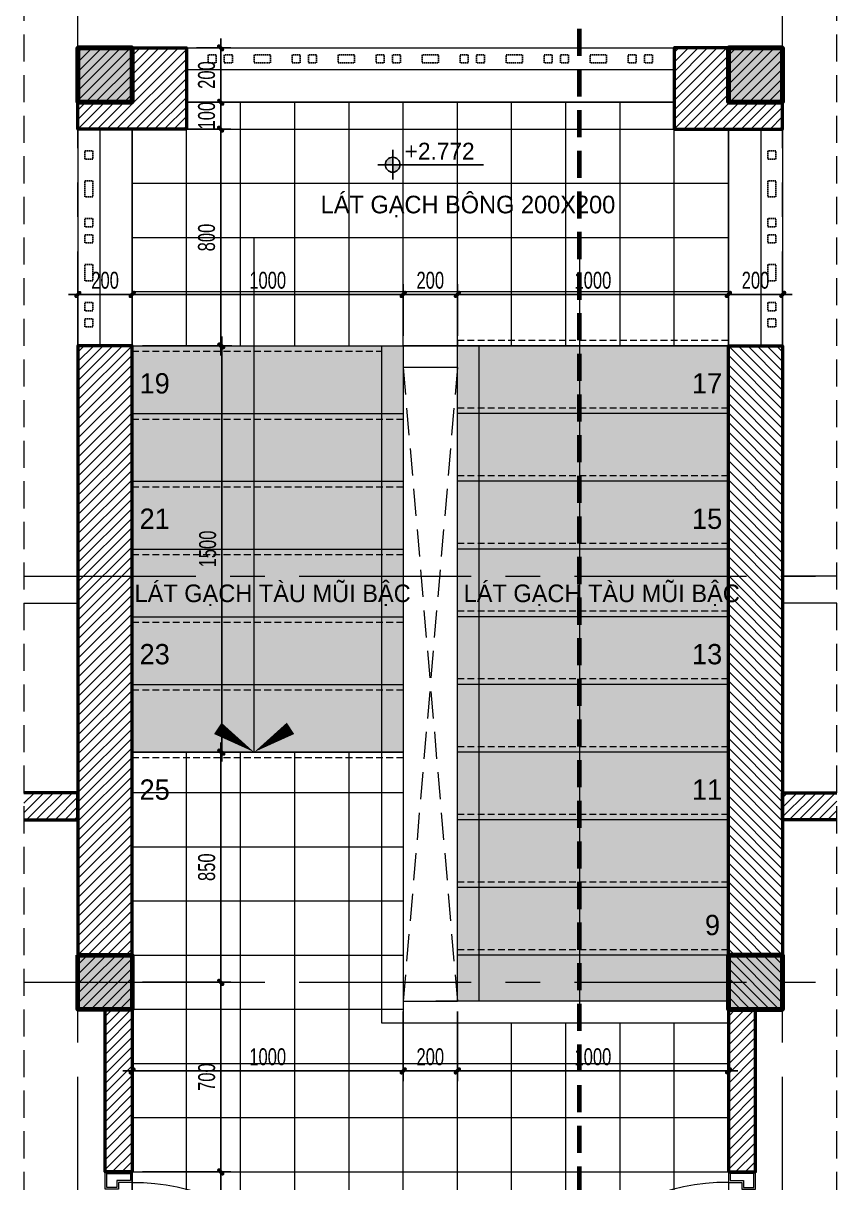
# Model space of a CAD drawing. Header units: inches. Extents: x 88947 to 296847, y 35049 to 161062.
# Drawn here: x 215381 to 218383, y 91548 to 95830 of the extents above; entities that cross this region are included whole.
import ezdxf
from ezdxf.xclip import XClip

# ---------------------------------------------------------------- set-up
doc = ezdxf.new("R2010")
doc.units = ezdxf.units.IN
doc.header["$MEASUREMENT"] = 0
doc.header["$XCLIPFRAME"] = 0
doc.header["$PDMODE"] = 1
for name, pattern in [('ACAD_ISO03W100', [30, 12, -18]), ('CENTER', [50.8, 31.75, -6.35, 6.35, -6.35]), ('DASHED', [0.75, 0.5, -0.25]), ('HIDDEN', [0.375, 0.25, -0.125])]:
    doc.linetypes.add(name, pattern=pattern)
for name, color, linetype, lineweight in [('A-Dims', 145, 'Continuous', 25), ('CUA', 42, 'Continuous', 20), ('DIM', 7, 'Continuous', 25), ('HACTH', 8, 'Continuous', 5), ('HATCH', 8, 'Continuous', 5), ('KHUNG 1', 6, 'Continuous', 70), ('KHUNG 2', 144, 'Continuous', 18), ('KY HIEU', 4, 'Continuous', 25), ('netthay', 254, 'Continuous', 25), ('THAY', 3, 'Continuous', 18), ('TRUC', 252, 'ACAD_ISO03W100', 13), ('TUONG', 4, 'Continuous', 50), ('vdung', 56, 'Continuous', 9)]:
    doc.layers.add(name, color=color, linetype=linetype, lineweight=lineweight)
doc.layers.add('text', color=2, linetype='Continuous')
doc.styles.add('FRANKO', font='VFRANKO.TTF')
doc.styles.add('TEXT', font='VHELVCN.TTF')
doc.styles.add('VNI-HELVE-CONDENSE', font='VNARIAL.TTF', dxfattribs={"width": 0.7})
doc.dimstyles.new('TAS-50', dxfattribs={"dimscale": 25, "dimtxt": 2.5, "dimasz": 0.7, "dimexe": 1.5, "dimexo": 1.5, "dimgap": 0.8, "dimtad": 1, "dimdec": 0, "dimzin": 3, "dimdsep": 46, "dimtxsty": 'VNI-HELVE-CONDENSE', "dimblk": 'TICK', "dimcen": 2.5, "dimclrt": 71, "dimazin": 2, "dimtfac": 0.75, "dimtdec": 0, "dimtix": 1, "dimtmove": 2, "dimatfit": 2, "dimldrblk": 'TICK123', "dimfxl": 1.5, "dimtolj": 1, "dimtzin": 0, "dimarcsym": 0})
pattern_1 = [(45, (215582.703, 95438.495), (-17.6777, 17.6777), [])]
pattern_2 = [(45, (217782.703, 95438.495), (-17.6777, 17.6777), [])]
pattern_3 = [(37.5, (133161.345, 84708.95), (-1.259867, 38.536475), [0, -30.4, 0, -34, 0, -32.5]), (7.5, (133161.345, 84708.95), (35.395534, 56.44292), [0, -16.4, 0, -27.4, 0, -10.5]), (327.5, (133136.745, 84708.95), (62.282837, 0.113181), [0, -10, 0, -36, 0, -47]), (317.5, (133136.745, 84708.95), (60.122532, 17.55351), [0, -5, 0, -23.6, 0, -27])]

# ---------------------------------------------------------------- blocks, each defined once
blk = doc.blocks.new('TICK')
at = {"layer": 'A-Dims', "color": 1}
for p, q in [((-2, 0), (2, 0)), ((0, 1.5), (0, -1.5))]:
    blk.add_line(p, q, dxfattribs=at)
at = {"layer": 'A-Dims', "color": 1, "const_width": 0.788}
blk.add_lwpolyline([(-0.33, -0.35), (0.38, 0.38)], dxfattribs=at)
at = {"layer": 'A-Dims', "color": 1, "const_width": 0.394}
for points in [[(0.24, 0.52, -0.414214), (0.52, 0.52, -1)], [(0.52, 0.52, -0.414214), (0.52, 0.24, -1)], [(-0.47, -0.21, 0.414214), (-0.47, -0.49, 1)], [(-0.47, -0.49, 0.414214), (-0.19, -0.49, 1)]]:
    blk.add_lwpolyline(points, format="xyb", dxfattribs=at)
blk = doc.blocks.new('*D2375')
at = {"layer": 'Defpoints', "color": 0}
for p in [(215382.7, 95738.5), (215050.5, 95438.5), (215382.7, 95438.5)]:
    blk.add_point(p, dxfattribs=at)
at = {"layer": 'DIM', "color": 0, "lineweight": -2}
for p, q in [((215345.2, 95738.5), (215013, 95738.5)), ((215050.5, 95721), (215050.5, 95456)), ((215345.2, 95438.5), (215013, 95438.5))]:
    blk.add_line(p, q, dxfattribs=at)
at = {"layer": 'DIM', "color": 0, "lineweight": -2, "xscale": 17.5, "yscale": 17.5, "zscale": 17.5}
for p, rotation in [((215050.5, 95738.5), 90), ((215050.5, 95438.5), 270)]:
    blk.add_blockref('TICK', p, dxfattribs=dict(at, rotation=rotation))
at = {"layer": 'DIM', "color": 71, "insert": (214998.6, 95588.5), "char_height": 62.5, "attachment_point": 5, "rotation": 90, "style": 'VNI-HELVE-CONDENSE'}
blk.add_mtext('\\A1;300', dxfattribs=at)
blk = doc.blocks.new('TICK123')
at = {"layer": 'A-Dims', "color": 1}
blk.add_lwpolyline([(0.05, 0, 0, 0.84, 0), (-2.11, 0, 8.4, 8.4, 0)], format="xyseb", dxfattribs=at)
blk = doc.blocks.new('*D2376')
at = {"layer": 'Defpoints', "color": 0}
for p in [(215382.7, 95438.5), (215050.5, 94638.5), (215382.7, 94638.5)]:
    blk.add_point(p, dxfattribs=at)
at = {"layer": 'DIM', "color": 0, "lineweight": -2}
for p, q in [((215345.2, 95438.5), (215013, 95438.5)), ((215050.5, 95421), (215050.5, 94656)), ((215345.2, 94638.5), (215013, 94638.5))]:
    blk.add_line(p, q, dxfattribs=at)
at = {"layer": 'DIM', "color": 0, "lineweight": -2, "xscale": 17.5, "yscale": 17.5, "zscale": 17.5}
for p, rotation in [((215050.5, 95438.5), 90), ((215050.5, 94638.5), 270)]:
    blk.add_blockref('TICK', p, dxfattribs=dict(at, rotation=rotation))
at = {"layer": 'DIM', "color": 71, "insert": (214998.7, 95038.5), "char_height": 62.5, "attachment_point": 5, "rotation": 90, "style": 'VNI-HELVE-CONDENSE'}
blk.add_mtext('\\A1;800', dxfattribs=at)
blk = doc.blocks.new('*D2377')
at = {"layer": 'Defpoints', "color": 0}
for p in [(215378.4, 93138.5), (215050.5, 92288.5), (215382.7, 92288.5)]:
    blk.add_point(p, dxfattribs=at)
at = {"layer": 'DIM', "color": 0, "lineweight": -2}
for p, q in [((215340.9, 93138.5), (215013, 93138.5)), ((215050.5, 93121), (215050.5, 92306)), ((215345.2, 92288.5), (215013, 92288.5))]:
    blk.add_line(p, q, dxfattribs=at)
at = {"layer": 'DIM', "color": 0, "lineweight": -2, "xscale": 17.5, "yscale": 17.5, "zscale": 17.5}
for p, rotation in [((215050.5, 93138.5), 90), ((215050.5, 92288.5), 270)]:
    blk.add_blockref('TICK', p, dxfattribs=dict(at, rotation=rotation))
at = {"layer": 'DIM', "color": 71, "insert": (214998.7, 92713.5), "char_height": 62.5, "attachment_point": 5, "rotation": 90, "style": 'VNI-HELVE-CONDENSE'}
blk.add_mtext('\\A1;850', dxfattribs=at)
blk = doc.blocks.new('*D2378')
at = {"layer": 'Defpoints', "color": 0}
for p in [(215382.7, 95738.5), (214900.5, 90588.5), (215382.7, 90588.5)]:
    blk.add_point(p, dxfattribs=at)
at = {"layer": 'DIM', "color": 0, "lineweight": -2}
for p, q in [((215345.2, 95738.5), (214863, 95738.5)), ((214900.5, 95721), (214900.5, 90606)), ((215345.2, 90588.5), (214863, 90588.5))]:
    blk.add_line(p, q, dxfattribs=at)
at = {"layer": 'DIM', "color": 0, "lineweight": -2, "xscale": 17.5, "yscale": 17.5, "zscale": 17.5}
for p, rotation in [((214900.5, 95738.5), 90), ((214900.5, 90588.5), 270)]:
    blk.add_blockref('TICK', p, dxfattribs=dict(at, rotation=rotation))
at = {"layer": 'DIM', "color": 71, "insert": (214848.7, 93163.5), "char_height": 62.5, "attachment_point": 5, "rotation": 90, "style": 'VNI-HELVE-CONDENSE'}
blk.add_mtext('\\A1;5150', dxfattribs=at)
blk = doc.blocks.new('sgsg')
at = {"linetype": 'Continuous'}
for p, q in [((379.3, 822.9), (430.7, 822.9)), ((379.3, 0), (379.3, 822.9)), ((430.7, 822.9), (379.3, 822.9)), ((379.3, 822.9), (379.3, 720)), ((430.7, 720), (430.7, 822.9)), ((430.7, 822.9), (430.7, 0)), ((379.3, 720), (430.7, 720)), ((410.2, 720), (410.2, 102.9)), ((379.3, 102.9), (430.7, 102.9)), ((379.3, 0), (379.3, 102.9)), ((430.7, 102.9), (430.7, 0)), ((-430.7, 0), (430.7, 0)), ((-430.7, 0), (-392.1, 0)), ((-430.7, -100), (-430.7, 0)), ((-430.7, 0), (-430.7, -100)), ((-430.7, 0), (-430.7, -100)), ((-392.1, 0), (-392.1, -49.9)), ((430.7, 0), (379.3, 0)), ((430.7, 0), (379.3, 0)), ((469.3, 0), (430.7, 0)), ((430.7, 0), (430.7, -49.9)), ((469.3, -100), (469.3, 0)), ((469.3, -100), (469.3, 0)), ((-392.1, -49.9), (-366.4, -49.9)), ((-366.4, -49.9), (-366.4, -100)), ((405, -49.9), (405, -100)), ((430.7, -49.9), (405, -49.9)), ((-366.4, -100), (-430.7, -100)), ((405, -100), (469.3, -100))]:
    blk.add_line(p, q, dxfattribs=at)
at = {"color": 7}
for p, q in [((427.2, 819.4), (382.8, 819.4)), ((382.8, 819.4), (382.8, 723.5)), ((427.2, 723.5), (427.2, 819.4)), ((382.8, 723.5), (427.2, 723.5)), ((382.8, 99.4), (427.2, 99.4)), ((382.8, 3.5), (382.8, 99.4)), ((427.2, 99.4), (427.2, 3.5)), ((427.2, 3.5), (382.8, 3.5)), ((-424.3, -6.4), (-398.6, -6.4)), ((-424.3, -93.6), (-424.3, -6.4)), ((-398.6, -6.4), (-398.6, -56.3)), ((462.9, -6.4), (437.1, -6.4)), ((437.1, -6.4), (437.1, -56.3)), ((462.9, -93.6), (462.9, -6.4)), ((-398.6, -56.3), (-372.9, -56.3)), ((-372.9, -56.3), (-372.9, -93.6)), ((411.4, -56.3), (411.4, -93.6)), ((437.1, -56.3), (411.4, -56.3)), ((-372.9, -93.6), (-424.3, -93.6)), ((411.4, -93.6), (462.9, -93.6))]:
    blk.add_line(p, q, dxfattribs=at)
at = {"linetype": 'Continuous', "extrusion": (0, 0, -1)}
for centre, major_axis, start_param, end_param in [((430.7, 0), (-305.4, 764.1), -1.190588, 0.380208), ((368.8, 882.4), (60.7, 60.7), 1.609162, 2.192883), ((449.8, 796.1), (-36.9, 36.9), 4.374888, 5.959677), ((382, 754.8), (28.1, 28.1), 4.13121, 4.390638), ((367, 762.3), (16.3, 16.3), 4.390638, 4.805951), ((357.7, 773.5), (-6.03, 6.03), 0.093562, 0.785398), ((357.7, 773.5), (6.03, 6.03), -0.785398, -0.093562), ((348.5, 762.3), (-16.3, 16.3), 1.477234, 1.892547), ((333.5, 754.8), (28.1, 28.1), 0.321751, 0.581179), ((473.5, 723.6), (66.7, 66.7), 4.202517, 4.984819), ((469, 740.4), (-47.5, 47.5), 5.243394, 6.397734), ((478.4, 754.8), (-28.1, 28.1), 5.702007, 5.961435), ((463.4, 762.3), (16.3, 16.3), 4.390638, 4.805951), ((454.2, 773.5), (-6.03, 6.03), 0.093562, 0.785398), ((454.2, 773.5), (-6.03, 6.03), 0.785398, 1.477234), ((444.9, 762.3), (-16.3, 16.3), 1.477234, 1.892547), ((429.9, 754.8), (-28.1, 28.1), 1.892547, 2.151975), ((405.8, 749.9), (45.3, 45.3), 3.926991, 4.13121), ((405.8, 749.9), (-45.3, 45.3), 5.293568, 5.497787), ((382, 744.9), (-28.1, 28.1), 5.03414, 5.293568), ((333.5, 744.9), (-28.1, 28.1), 2.560414, 2.819842), ((309.7, 749.9), (45.3, 45.3), 0.581179, 0.785398), ((309.7, 749.9), (45.3, 45.3), 0.785398, 0.989618), ((502.2, 749.9), (-45.3, 45.3), 5.497787, 5.702007), ((502.2, 749.9), (-45.3, 45.3), 5.293568, 5.497787), ((478.4, 744.9), (28.1, 28.1), 3.463343, 3.722771), ((429.9, 744.9), (-28.1, 28.1), 2.560414, 2.819842), ((406.1, 749.9), (-45.3, 45.3), 2.151975, 2.356194), ((406.1, 749.9), (45.3, 45.3), 0.785398, 0.989618), ((367, 737.5), (16.3, 16.3), 3.04803, 3.463343), ((357.7, 726.3), (6.03, 6.03), 2.356194, 3.04803), ((357.7, 726.3), (-6.03, 6.03), 3.235155, 3.926991), ((348.5, 737.5), (16.3, 16.3), 1.249046, 1.664359), ((463.4, 737.5), (16.3, 16.3), 3.04803, 3.463343), ((454.2, 726.3), (6.03, 6.03), 2.356194, 3.04803), ((454.2, 726.3), (6.03, 6.03), 1.664359, 2.356194), ((444.9, 737.5), (-16.3, 16.3), 2.819842, 3.235155), ((469, 82.5), (47.5, 47.5), 3.027044, 4.181384), ((473.5, 99.2), (-66.7, 66.7), 4.439959, 5.222261), ((449.8, 26.8), (36.9, 36.9), 3.465101, 5.04989), ((368.8, -59.5), (60.7, 60.7), -0.622087, -0.038366)]:
    blk.add_ellipse(centre, major_axis=major_axis, ratio=1, start_param=start_param, end_param=end_param, dxfattribs=at)
blk = doc.blocks.new('*D2385')
at = {"layer": 'Defpoints', "color": 0}
for p in [(215382.7, 92288.5), (215050.5, 90588.5), (215382.7, 90588.5)]:
    blk.add_point(p, dxfattribs=at)
at = {"layer": 'DIM', "color": 0, "lineweight": -2}
for p, q in [((215345.2, 92288.5), (215013, 92288.5)), ((215050.5, 92271), (215050.5, 90606)), ((215345.2, 90588.5), (215013, 90588.5))]:
    blk.add_line(p, q, dxfattribs=at)
at = {"layer": 'DIM', "color": 0, "lineweight": -2, "xscale": 17.5, "yscale": 17.5, "zscale": 17.5}
for p, rotation in [((215050.5, 92288.5), 90), ((215050.5, 90588.5), 270)]:
    blk.add_blockref('TICK', p, dxfattribs=dict(at, rotation=rotation))
at = {"layer": 'DIM', "color": 71, "insert": (214998.7, 91438.5), "char_height": 62.5, "attachment_point": 5, "rotation": 90, "style": 'VNI-HELVE-CONDENSE'}
blk.add_mtext('\\A1;1700', dxfattribs=at)
blk = doc.blocks.new('A$C316602EA')
at = {"layer": 'netthay', "linetype": 'HIDDEN', "ltscale": 20}
for points in [[(-760, -55), (-730, -55), (-730, -25), (-760, -25)], [(-650, -55), (-590, -55), (-590, -25), (-650, -25)], [(-510, -55), (-480, -55), (-480, -25), (-510, -25)], [(-450, -55), (-420, -55), (-420, -25), (-450, -25)], [(-340, -55), (-280, -55), (-280, -25), (-340, -25)], [(-200, -55), (-170, -55), (-170, -25), (-200, -25)], [(-140, -55), (-110, -55), (-110, -25), (-140, -25)], [(-30, -55), (30, -55), (30, -25), (-30, -25)], [(140, -55), (110, -55), (110, -25), (140, -25)], [(200, -55), (170, -55), (170, -25), (200, -25)], [(340, -55), (280, -55), (280, -25), (340, -25)], [(450, -55), (420, -55), (420, -25), (450, -25)], [(510, -55), (480, -55), (480, -25), (510, -25)], [(650, -55), (590, -55), (590, -25), (650, -25)], [(760, -55), (730, -55), (730, -25), (760, -25)]]:
    blk.add_lwpolyline(points, close=True, dxfattribs=at)
blk = doc.blocks.new('A$C27B5368C')
at = {"layer": 'netthay', "linetype": 'HIDDEN', "ltscale": 20}
for points in [[(-2020, -55), (-1990, -55), (-1990, -25), (-2020, -25)], [(-1960, -55), (-1930, -55), (-1930, -25), (-1960, -25)], [(-1850, -55), (-1790, -55), (-1790, -25), (-1850, -25)], [(-1710, -55), (-1680, -55), (-1680, -25), (-1710, -25)], [(-1650, -55), (-1620, -55), (-1620, -25), (-1650, -25)], [(-1540, -55), (-1480, -55), (-1480, -25), (-1540, -25)], [(-1400, -55), (-1370, -55), (-1370, -25), (-1400, -25)], [(-1340, -55), (-1310, -55), (-1310, -25), (-1340, -25)], [(-1230, -55), (-1170, -55), (-1170, -25), (-1230, -25)], [(-1060, -55), (-1090, -55), (-1090, -25), (-1060, -25)], [(-1000, -55), (-1030, -55), (-1030, -25), (-1000, -25)], [(-860, -55), (-920, -55), (-920, -25), (-860, -25)], [(-750, -55), (-780, -55), (-780, -25), (-750, -25)], [(-690, -55), (-720, -55), (-720, -25), (-690, -25)], [(-550, -55), (-610, -55), (-610, -25), (-550, -25)], [(-440, -55), (-470, -55), (-470, -25), (-440, -25)], [(-380, -55), (-410, -55), (-410, -25), (-380, -25)]]:
    blk.add_lwpolyline(points, close=True, dxfattribs=at)
at = {"layer": 'THAY'}
for points in [[(-2100, 0), (-300, 0)], [(-2100, -80), (-300, -80)], [(-2100, -200), (-300, -200)], [(-2500, -300), (-2500, -1100)], [(-2420, -300), (-2420, -1100)], [(-2300, -300), (-2300, -1100)], [(-100, -300), (-100, -1100)], [(20, -300), (20, -1100)], [(100, -300), (100, -1100)]]:
    blk.add_lwpolyline(points, dxfattribs=at)
at = {"layer": 'netthay'}
ref = blk.add_blockref('A$C316602EA', (-2500, -1140), dxfattribs=dict(at, rotation=90))
XClip(ref).set_block_clipping_path([(40.0000000366, -80), (840.0000000366, 0.000000007)])
ref = blk.add_blockref('A$C316602EA', (100, -1140), dxfattribs=dict(at, xscale=-1, rotation=270))
XClip(ref).set_block_clipping_path([(40.0000000366, -80), (840.0000000366, 0.000000007)])
blk = doc.blocks.new('*D2872')
at = {"layer": 'Defpoints', "color": 0}
for p in [(215782.7, 94828.6), (215582.7, 94638.5), (215782.7, 94638.5)]:
    blk.add_point(p, dxfattribs=at)
at = {"layer": 'HACTH', "color": 0, "lineweight": -2}
for p, q in [((215582.7, 94676), (215582.7, 94866.1)), ((215782.7, 94676), (215782.7, 94866.1)), ((215600.2, 94828.6), (215765.2, 94828.6))]:
    blk.add_line(p, q, dxfattribs=at)
at = {"layer": 'HACTH', "color": 0, "lineweight": -2, "xscale": 17.5, "yscale": 17.5, "zscale": 17.5, "rotation": 180}
blk.add_blockref('TICK', (215582.7, 94828.6), dxfattribs=at)
at = {"layer": 'HACTH', "color": 0, "lineweight": -2, "xscale": 17.5, "yscale": 17.5, "zscale": 17.5}
blk.add_blockref('TICK', (215782.7, 94828.6), dxfattribs=at)
at = {"layer": 'HACTH', "color": 71, "insert": (215682.7, 94880.5), "char_height": 62.5, "attachment_point": 5, "style": 'VNI-HELVE-CONDENSE'}
blk.add_mtext('\\A1;200', dxfattribs=at)
blk = doc.blocks.new('*D2873')
at = {"layer": 'Defpoints', "color": 0}
for p in [(216782.7, 94828.6), (215782.7, 94638.5), (216782.7, 94638.5)]:
    blk.add_point(p, dxfattribs=at)
at = {"layer": 'DIM', "color": 0, "lineweight": -2}
for p, q in [((215782.7, 94676), (215782.7, 94866.1)), ((216782.7, 94676), (216782.7, 94866.1)), ((215800.2, 94828.6), (216765.2, 94828.6))]:
    blk.add_line(p, q, dxfattribs=at)
at = {"layer": 'DIM', "color": 0, "lineweight": -2, "xscale": 17.5, "yscale": 17.5, "zscale": 17.5, "rotation": 180}
blk.add_blockref('TICK', (215782.7, 94828.6), dxfattribs=at)
at = {"layer": 'DIM', "color": 0, "lineweight": -2, "xscale": 17.5, "yscale": 17.5, "zscale": 17.5}
blk.add_blockref('TICK', (216782.7, 94828.6), dxfattribs=at)
at = {"layer": 'DIM', "color": 71, "insert": (216282.7, 94880.5), "char_height": 62.5, "attachment_point": 5, "style": 'VNI-HELVE-CONDENSE'}
blk.add_mtext('\\A1;1000', dxfattribs=at)
blk = doc.blocks.new('*D2386')
at = {"layer": 'Defpoints', "color": 0}
for p in [(216982.7, 94828.6), (216782.7, 94638.5), (216982.7, 94638.5)]:
    blk.add_point(p, dxfattribs=at)
at = {"layer": 'DIM', "color": 0, "lineweight": -2}
for p, q in [((216782.7, 94676), (216782.7, 94866.1)), ((216982.7, 94676), (216982.7, 94866.1)), ((216800.2, 94828.6), (216965.2, 94828.6))]:
    blk.add_line(p, q, dxfattribs=at)
at = {"layer": 'DIM', "color": 0, "lineweight": -2, "xscale": 17.5, "yscale": 17.5, "zscale": 17.5, "rotation": 180}
blk.add_blockref('TICK', (216782.7, 94828.6), dxfattribs=at)
at = {"layer": 'DIM', "color": 0, "lineweight": -2, "xscale": 17.5, "yscale": 17.5, "zscale": 17.5}
blk.add_blockref('TICK', (216982.7, 94828.6), dxfattribs=at)
at = {"layer": 'DIM', "color": 71, "insert": (216882.7, 94880.5), "char_height": 62.5, "attachment_point": 5, "style": 'VNI-HELVE-CONDENSE'}
blk.add_mtext('\\A1;200', dxfattribs=at)
blk = doc.blocks.new('*D2387')
at = {"layer": 'Defpoints', "color": 0}
for p in [(217982.7, 94828.6), (216982.7, 94638.5), (217982.7, 94638.5)]:
    blk.add_point(p, dxfattribs=at)
at = {"layer": 'DIM', "color": 0, "lineweight": -2}
for p, q in [((216982.7, 94676), (216982.7, 94866.1)), ((217982.7, 94676), (217982.7, 94866.1)), ((217000.2, 94828.6), (217965.2, 94828.6))]:
    blk.add_line(p, q, dxfattribs=at)
at = {"layer": 'DIM', "color": 0, "lineweight": -2, "xscale": 17.5, "yscale": 17.5, "zscale": 17.5, "rotation": 180}
blk.add_blockref('TICK', (216982.7, 94828.6), dxfattribs=at)
at = {"layer": 'DIM', "color": 0, "lineweight": -2, "xscale": 17.5, "yscale": 17.5, "zscale": 17.5}
blk.add_blockref('TICK', (217982.7, 94828.6), dxfattribs=at)
at = {"layer": 'DIM', "color": 71, "insert": (217482.7, 94880.5), "char_height": 62.5, "attachment_point": 5, "style": 'VNI-HELVE-CONDENSE'}
blk.add_mtext('\\A1;1000', dxfattribs=at)
blk = doc.blocks.new('*D2388')
at = {"layer": 'Defpoints', "color": 0}
for p in [(218182.7, 94828.6), (217982.7, 94638.5), (218182.7, 94638.5)]:
    blk.add_point(p, dxfattribs=at)
at = {"layer": 'DIM', "color": 0, "lineweight": -2}
for p, q in [((217982.7, 94676), (217982.7, 94866.1)), ((218182.7, 94676), (218182.7, 94866.1)), ((218000.2, 94828.6), (218165.2, 94828.6))]:
    blk.add_line(p, q, dxfattribs=at)
at = {"layer": 'DIM', "color": 0, "lineweight": -2, "xscale": 17.5, "yscale": 17.5, "zscale": 17.5, "rotation": 180}
blk.add_blockref('TICK', (217982.7, 94828.6), dxfattribs=at)
at = {"layer": 'DIM', "color": 0, "lineweight": -2, "xscale": 17.5, "yscale": 17.5, "zscale": 17.5}
blk.add_blockref('TICK', (218182.7, 94828.6), dxfattribs=at)
at = {"layer": 'DIM', "color": 71, "insert": (218082.7, 94880.5), "char_height": 62.5, "attachment_point": 5, "style": 'VNI-HELVE-CONDENSE'}
blk.add_mtext('\\A1;200', dxfattribs=at)
blk = doc.blocks.new('*D2389')
at = {"layer": 'Defpoints', "color": 0}
for p in [(215982.7, 95738.5), (215982.7, 95538.5), (216109.2, 95538.5)]:
    blk.add_point(p, dxfattribs=at)
at = {"layer": 'DIM', "color": 0, "lineweight": -2}
for p, q in [((216020.2, 95738.5), (216146.7, 95738.5)), ((216109.2, 95721), (216109.2, 95556)), ((216020.2, 95538.5), (216146.7, 95538.5))]:
    blk.add_line(p, q, dxfattribs=at)
at = {"layer": 'DIM', "color": 0, "lineweight": -2, "xscale": 17.5, "yscale": 17.5, "zscale": 17.5}
for p, rotation in [((216109.2, 95738.5), 90), ((216109.2, 95538.5), 270)]:
    blk.add_blockref('TICK', p, dxfattribs=dict(at, rotation=rotation))
at = {"layer": 'DIM', "color": 71, "insert": (216057.3, 95638.5), "char_height": 62.5, "attachment_point": 5, "rotation": 90, "style": 'VNI-HELVE-CONDENSE'}
blk.add_mtext('\\A1;200', dxfattribs=at)
blk = doc.blocks.new('*D2390')
at = {"layer": 'Defpoints', "color": 0}
for p in [(215982.7, 95538.5), (215982.7, 95438.5), (216109.2, 95438.5)]:
    blk.add_point(p, dxfattribs=at)
at = {"layer": 'DIM', "color": 0, "lineweight": -2}
for p, q in [((216109.2, 95556), (216109.2, 95573.5)), ((216020.2, 95538.5), (216146.7, 95538.5)), ((216109.2, 95538.5), (216109.2, 95438.5)), ((216020.2, 95438.5), (216146.7, 95438.5)), ((216109.2, 95421), (216109.2, 95403.5))]:
    blk.add_line(p, q, dxfattribs=at)
at = {"layer": 'DIM', "color": 0, "lineweight": -2, "xscale": 17.5, "yscale": 17.5, "zscale": 17.5}
for p, rotation in [((216109.2, 95538.5), 270), ((216109.2, 95438.5), 90)]:
    blk.add_blockref('TICK', p, dxfattribs=dict(at, rotation=rotation))
at = {"layer": 'DIM', "color": 71, "insert": (216057.3, 95488.5), "char_height": 62.5, "attachment_point": 5, "rotation": 90, "style": 'VNI-HELVE-CONDENSE'}
blk.add_mtext('\\A1;100', dxfattribs=at)
blk = doc.blocks.new('*D2391')
at = {"layer": 'Defpoints', "color": 0}
for p in [(215782.7, 95438.5), (215782.7, 94638.5), (216109.2, 94638.5)]:
    blk.add_point(p, dxfattribs=at)
at = {"layer": 'DIM', "color": 0, "lineweight": -2}
for p, q in [((215820.2, 95438.5), (216146.7, 95438.5)), ((216109.2, 95421), (216109.2, 94656)), ((215820.2, 94638.5), (216146.7, 94638.5))]:
    blk.add_line(p, q, dxfattribs=at)
at = {"layer": 'DIM', "color": 0, "lineweight": -2, "xscale": 17.5, "yscale": 17.5, "zscale": 17.5}
for p, rotation in [((216109.2, 95438.5), 90), ((216109.2, 94638.5), 270)]:
    blk.add_blockref('TICK', p, dxfattribs=dict(at, rotation=rotation))
at = {"layer": 'DIM', "color": 71, "insert": (216057.3, 95038.5), "char_height": 62.5, "attachment_point": 5, "rotation": 90, "style": 'VNI-HELVE-CONDENSE'}
blk.add_mtext('\\A1;800', dxfattribs=at)
blk = doc.blocks.new('*D2392')
at = {"layer": 'Defpoints', "color": 0}
for p in [(215782.7, 94638.5), (215782.7, 93138.5), (216113.2, 93138.5)]:
    blk.add_point(p, dxfattribs=at)
at = {"layer": 'DIM', "color": 0, "lineweight": -2}
for p, q in [((215820.2, 94638.5), (216150.7, 94638.5)), ((216113.2, 94621), (216113.2, 93156)), ((215820.2, 93138.5), (216150.7, 93138.5))]:
    blk.add_line(p, q, dxfattribs=at)
at = {"layer": 'DIM', "color": 0, "lineweight": -2, "xscale": 17.5, "yscale": 17.5, "zscale": 17.5}
for p, rotation in [((216113.2, 94638.5), 90), ((216113.2, 93138.5), 270)]:
    blk.add_blockref('TICK', p, dxfattribs=dict(at, rotation=rotation))
at = {"layer": 'DIM', "color": 71, "insert": (216061.3, 93888.5), "char_height": 62.5, "attachment_point": 5, "rotation": 90, "style": 'VNI-HELVE-CONDENSE'}
blk.add_mtext('\\A1;1500', dxfattribs=at)
blk = doc.blocks.new('*D2393')
at = {"layer": 'Defpoints', "color": 0}
for p in [(215782.7, 93138.5), (215782.7, 92288.5), (216109.6, 92288.5)]:
    blk.add_point(p, dxfattribs=at)
at = {"layer": 'DIM', "color": 0, "lineweight": -2}
for p, q in [((215820.2, 93138.5), (216147.1, 93138.5)), ((216109.6, 93121), (216109.6, 92306)), ((215820.2, 92288.5), (216147.1, 92288.5))]:
    blk.add_line(p, q, dxfattribs=at)
at = {"layer": 'DIM', "color": 0, "lineweight": -2, "xscale": 17.5, "yscale": 17.5, "zscale": 17.5}
for p, rotation in [((216109.6, 93138.5), 90), ((216109.6, 92288.5), 270)]:
    blk.add_blockref('TICK', p, dxfattribs=dict(at, rotation=rotation))
at = {"layer": 'DIM', "color": 71, "insert": (216057.7, 92713.5), "char_height": 62.5, "attachment_point": 5, "rotation": 90, "style": 'VNI-HELVE-CONDENSE'}
blk.add_mtext('\\A1;850', dxfattribs=at)
blk = doc.blocks.new('*D2407')
at = {"layer": 'Defpoints', "color": 0}
for p in [(215782.7, 92288.5), (215782.7, 91588.5), (216109.6, 91588.5)]:
    blk.add_point(p, dxfattribs=at)
at = {"layer": 'DIM', "color": 0, "lineweight": -2}
for p, q in [((215820.2, 92288.5), (216147.1, 92288.5)), ((216109.6, 92271), (216109.6, 91606)), ((215820.2, 91588.5), (216147.1, 91588.5))]:
    blk.add_line(p, q, dxfattribs=at)
at = {"layer": 'DIM', "color": 0, "lineweight": -2, "xscale": 17.5, "yscale": 17.5, "zscale": 17.5}
for p, rotation in [((216109.6, 92288.5), 90), ((216109.6, 91588.5), 270)]:
    blk.add_blockref('TICK', p, dxfattribs=dict(at, rotation=rotation))
at = {"layer": 'DIM', "color": 71, "insert": (216057.7, 91938.5), "char_height": 62.5, "attachment_point": 5, "rotation": 90, "style": 'VNI-HELVE-CONDENSE'}
blk.add_mtext('\\A1;700', dxfattribs=at)
blk = doc.blocks.new('*D2408')
at = {"layer": 'Defpoints', "color": 0}
for p in [(215782.7, 91588.5), (215782.7, 90688.4), (216109.6, 90688.4)]:
    blk.add_point(p, dxfattribs=at)
at = {"layer": 'DIM', "color": 0, "lineweight": -2}
for p, q in [((215820.2, 91588.5), (216147.1, 91588.5)), ((216109.6, 91571), (216109.6, 90705.9)), ((215820.2, 90688.4), (216147.1, 90688.4))]:
    blk.add_line(p, q, dxfattribs=at)
at = {"layer": 'DIM', "color": 0, "lineweight": -2, "xscale": 17.5, "yscale": 17.5, "zscale": 17.5}
for p, rotation in [((216109.6, 91588.5), 90), ((216109.6, 90688.4), 270)]:
    blk.add_blockref('TICK', p, dxfattribs=dict(at, rotation=rotation))
at = {"layer": 'DIM', "color": 71, "insert": (216057.7, 91138.4), "char_height": 62.5, "attachment_point": 5, "rotation": 90, "style": 'VNI-HELVE-CONDENSE'}
blk.add_mtext('\\A1;900', dxfattribs=at)
blk = doc.blocks.new('*D2412')
at = {"layer": 'Defpoints', "color": 0}
for p in [(215782.7, 92218.5), (216782.7, 92218.5), (216782.7, 91961.4)]:
    blk.add_point(p, dxfattribs=at)
at = {"layer": 'DIM', "color": 0, "lineweight": -2}
for p, q in [((215782.7, 92181), (215782.7, 91923.9)), ((216782.7, 92181), (216782.7, 91923.9)), ((215800.2, 91961.4), (216765.2, 91961.4))]:
    blk.add_line(p, q, dxfattribs=at)
at = {"layer": 'DIM', "color": 0, "lineweight": -2, "xscale": 17.5, "yscale": 17.5, "zscale": 17.5, "rotation": 180}
blk.add_blockref('TICK', (215782.7, 91961.4), dxfattribs=at)
at = {"layer": 'DIM', "color": 0, "lineweight": -2, "xscale": 17.5, "yscale": 17.5, "zscale": 17.5}
blk.add_blockref('TICK', (216782.7, 91961.4), dxfattribs=at)
at = {"layer": 'DIM', "color": 71, "insert": (216282.7, 92013.3), "char_height": 62.5, "attachment_point": 5, "style": 'VNI-HELVE-CONDENSE'}
blk.add_mtext('\\A1;1000', dxfattribs=at)
blk = doc.blocks.new('*D2413')
at = {"layer": 'Defpoints', "color": 0}
for p in [(216782.7, 92218.5), (216982.7, 92218.5), (216982.7, 91961.4)]:
    blk.add_point(p, dxfattribs=at)
at = {"layer": 'DIM', "color": 0, "lineweight": -2}
for p, q in [((216782.7, 92181), (216782.7, 91923.9)), ((216982.7, 92181), (216982.7, 91923.9)), ((216800.2, 91961.4), (216965.2, 91961.4))]:
    blk.add_line(p, q, dxfattribs=at)
at = {"layer": 'DIM', "color": 0, "lineweight": -2, "xscale": 17.5, "yscale": 17.5, "zscale": 17.5, "rotation": 180}
blk.add_blockref('TICK', (216782.7, 91961.4), dxfattribs=at)
at = {"layer": 'DIM', "color": 0, "lineweight": -2, "xscale": 17.5, "yscale": 17.5, "zscale": 17.5}
blk.add_blockref('TICK', (216982.7, 91961.4), dxfattribs=at)
at = {"layer": 'DIM', "color": 71, "insert": (216882.7, 92013.3), "char_height": 62.5, "attachment_point": 5, "style": 'VNI-HELVE-CONDENSE'}
blk.add_mtext('\\A1;200', dxfattribs=at)
blk = doc.blocks.new('*D2414')
at = {"layer": 'Defpoints', "color": 0}
for p in [(216982.7, 92218.5), (217982.7, 92218.5), (217982.7, 91961.4)]:
    blk.add_point(p, dxfattribs=at)
at = {"layer": 'DIM', "color": 0, "lineweight": -2}
for p, q in [((216982.7, 92181), (216982.7, 91923.9)), ((217982.7, 92181), (217982.7, 91923.9)), ((217000.2, 91961.4), (217965.2, 91961.4))]:
    blk.add_line(p, q, dxfattribs=at)
at = {"layer": 'DIM', "color": 0, "lineweight": -2, "xscale": 17.5, "yscale": 17.5, "zscale": 17.5, "rotation": 180}
blk.add_blockref('TICK', (216982.7, 91961.4), dxfattribs=at)
at = {"layer": 'DIM', "color": 0, "lineweight": -2, "xscale": 17.5, "yscale": 17.5, "zscale": 17.5}
blk.add_blockref('TICK', (217982.7, 91961.4), dxfattribs=at)
at = {"layer": 'DIM', "color": 71, "insert": (217482.7, 92013.3), "char_height": 62.5, "attachment_point": 5, "style": 'VNI-HELVE-CONDENSE'}
blk.add_mtext('\\A1;1000', dxfattribs=at)
blk = doc.blocks.new('A$C796B168A')
h = blk.add_hatch(color=256)
edge = h.paths.add_edge_path()
edge.add_ellipse((0, 0), major_axis=(38.9, 38.9), ratio=1, start_angle=45, end_angle=135)
edge.add_line((-55, 0), (0, 0))
edge.add_line((0, 0), (0, 55))
edge = h.paths.add_edge_path()
edge.add_ellipse((0, 0), major_axis=(38.9, 38.9), ratio=1, start_angle=225, end_angle=315)
edge.add_line((55, 0), (0, 0))
edge.add_line((0, 0), (0, -55))
for p, q in [((0, -110), (0, 110)), ((-110, 0), (670.4, 0))]:
    blk.add_line(p, q)
blk.add_ellipse((0, 0), major_axis=(-38.9, 38.9), ratio=1, start_param=3.926991, end_param=10.210176)
at = {"style": 'TEXT'}
blk.add_attdef('CAO ÑOÄ', (88.8, 37.3), '', height=100, dxfattribs=at)

msp = doc.modelspace()

# ---------------------------------------------------------------- hatches: boundary and pattern name
at = {"layer": 'HACTH'}
h = msp.add_hatch(dxfattribs=at)
h.set_pattern_fill('ANSI31', color=256, scale=200, style=0)
h.set_pattern_definition(pattern_1)
h.paths.add_polyline_path([(215982.7, 95438.5), (215582.7, 95438.5), (215582.7, 95738.5), (215982.7, 95738.5)])
h = msp.add_hatch(dxfattribs=at)
h.set_pattern_fill('ANSI31', color=256, scale=200, style=0)
h.set_pattern_definition(pattern_1)
h.paths.add_polyline_path([(215982.7, 95438.5), (215582.7, 95438.5), (215582.7, 95738.5), (215982.7, 95738.5)])
h = msp.add_hatch(dxfattribs=at)
h.set_pattern_fill('ANSI31', color=256, scale=200, style=0)
h.set_pattern_definition(pattern_2)
h.paths.add_polyline_path([(217782.7, 95438.5), (218182.7, 95438.5), (218182.7, 95738.5), (217782.7, 95738.5)])
h = msp.add_hatch(dxfattribs=at)
h.set_pattern_fill('ANSI31', color=256, scale=200, style=0)
h.set_pattern_definition(pattern_2)
h.paths.add_polyline_path([(217782.7, 95438.5), (218182.7, 95438.5), (218182.7, 95738.5), (217782.7, 95738.5)])
h = msp.add_hatch(dxfattribs=at)
h.set_pattern_fill('AR-SAND', color=256, scale=20, style=0)
h.set_pattern_definition(pattern_3)
h.paths.add_polyline_path([(216782.7, 94638.5), (216782.7, 93138.5), (215782.7, 93138.5), (215782.7, 94638.5)])
h = msp.add_hatch(dxfattribs=at)
h.set_pattern_fill('AR-SAND', color=256, scale=20, style=0)
h.set_pattern_definition(pattern_3)
h.paths.add_polyline_path([(217982.7, 94638.5), (217982.7, 92218.5), (216982.7, 92218.5), (216982.7, 94638.5)])
at = {"layer": 'HATCH'}
h = msp.add_hatch(dxfattribs=at)
h.set_pattern_fill('TAS_GACH400X400', color=256, scale=0.5, style=0, pattern_type=2)
h.set_pattern_definition([(0, (215782.7, 94638.75), (0, 200), []), (90, (215782.7, 94638.75), (-200, 1e-14), [200, 0])])
h.paths.add_polyline_path([(216782.7, 94638.5), (217062.7, 94638.5), (217982.7, 94638.5), (217982.7, 95438.5), (217782.7, 95438.5), (217782.7, 95538.5), (215982.7, 95538.5), (215982.7, 95438.5), (215782.7, 95438.5), (215782.7, 94638.6)])
h = msp.add_hatch(dxfattribs=at)
h.set_pattern_fill('ANSI31', color=256, scale=200, style=0)
h.set_pattern_definition([(45, (215582.703, 92388.495), (-17.67767, 17.67767), [])])
h.paths.add_polyline_path([(215782.7, 92188.5), (215782.7, 94638.5), (215582.7, 94638.5), (215582.7, 92188.5)])
h = msp.add_hatch(dxfattribs=at)
h.set_pattern_fill('ANSI31', color=256, scale=200, style=0)
h.set_pattern_definition([(135, (218182.703, 92388.495), (17.67767, 17.67767), [])])
h.paths.add_polyline_path([(217982.7, 92188.5), (217982.7, 94638.5), (218182.7, 94638.5), (218182.7, 92188.5)])
h = msp.add_hatch(dxfattribs=at)
h.set_pattern_fill('TAS_GACH400X400', color=256, scale=0.5, style=0, pattern_type=2)
h.set_pattern_definition([(0, (215782.7, 92188.68), (0, 200), []), (90, (215782.7, 92188.68), (-200, 1e-14), [200, 0])])
h.paths.add_polyline_path([(216782.6, 92138.6), (217982.7, 92138.6), (217982.7, 90588.5), (215782.7, 90588.5), (215782.7, 92138.6), (215782.7, 93138.5), (216782.7, 93138.5)])
h = msp.add_hatch(dxfattribs=at)
h.set_pattern_fill('ANSI31', color=256, scale=200, style=0)
h.set_pattern_definition([(45, (213982.703, 91938.495), (-17.67767, 17.67767), [])])
h.paths.add_polyline_path([(215382.7, 92988.5), (215382.7, 92888.5), (215582.7, 92888.5), (215582.7, 92988.5)])
h = msp.add_hatch(dxfattribs=at)
h.set_pattern_fill('ANSI31', color=256, scale=200, style=0)
h.set_pattern_definition([(45, (218182.703, 91838.495), (-17.67767, 17.67767), [])])
h.paths.add_polyline_path([(218182.7, 92988.5), (218182.7, 92888.5), (218382.7, 92888.5), (218382.7, 92988.5)])
h = msp.add_hatch(dxfattribs=at)
h.set_pattern_fill('ANSI31', color=256, scale=200, style=0)
h.set_pattern_definition([(45, (215682.703, 91738.638), (-17.6777, 17.6777), [])])
h.paths.add_polyline_path([(215782.7, 91588.5), (215682.7, 91588.5), (215682.7, 92188.5), (215782.7, 92188.5)])
h = msp.add_hatch(dxfattribs=at)
h.set_pattern_fill('ANSI31', color=256, scale=200, style=0)
h.set_pattern_definition([(45, (217982.703, 91738.638), (-17.6777, 17.6777), [])])
h.paths.add_polyline_path([(217982.7, 91588.5), (218082.7, 91588.5), (218082.7, 92188.5), (217982.7, 92188.5)])

# ---------------------------------------------------------------- linework, layer by layer
at = {"layer": 'HACTH'}
for points in [[(216232.7, 95038.5), (217432.7, 95038.5), (217432.7, 92138.5)], [(216232.7, 93138.5), (216232.7, 95038.5)]]:
    msp.add_lwpolyline(points, dxfattribs=at)
for points in [[(216782.7, 94638.5), (216782.7, 93138.5), (216782.7, 93138.5), (216782.7, 93138.5), (215782.7, 93138.5), (215782.7, 94638.5), (216782.7, 94638.5)], [(217982.7, 94638.5), (217982.7, 92218.5), (217982.7, 92218.5), (217982.7, 92218.5), (216982.7, 92218.5), (216982.7, 94638.5), (217982.7, 94638.5)]]:
    msp.add_lwpolyline(points, close=True, dxfattribs=at)
at = {"layer": 'HACTH', "linetype": 'DASHED', "ltscale": 200}
for points in [[(216982.7, 94558.5), (216782.7, 92218.5)], [(216782.7, 94558.5), (216982.7, 92218.5)]]:
    msp.add_lwpolyline(points, dxfattribs=at)
at = {"layer": 'HATCH'}
msp.add_lwpolyline([(216782.7, 94638.5), (216782.7, 94638.5), (217062.7, 94638.5), (217062.7, 94638.5), (217982.7, 94638.5), (217982.7, 95438.5), (217782.7, 95438.5), (217782.7, 95538.5), (215982.7, 95538.5), (215982.7, 95438.5), (215782.7, 95438.5), (215782.7, 94638.6), (216782.7, 94638.5)], close=True, dxfattribs=at)
for points in [[(216098.5, 93226.3, 50, 0, 0), (216232.7, 93138.5, 0, 0, 0)], [(216366.9, 93226.3, 50, 0, 0), (216232.7, 93138.5, 0, 0, 0)]]:
    msp.add_lwpolyline(points, format="xyseb", dxfattribs=at)
msp.add_lwpolyline([(216782.6, 92138.6), (217982.7, 92138.6), (217982.7, 90588.5), (215782.7, 90588.5), (215782.7, 92138.6), (215782.7, 93138.5), (216782.7, 93138.5), (216782.6, 92138.6)], dxfattribs=at)
at = {"layer": 'KHUNG 1', "linetype": 'DASHED', "ltscale": 200}
msp.add_lwpolyline([(217432.7, 89409), (217432.7, 96827.4)], dxfattribs=at)
at = {"layer": 'KHUNG 1'}
for points in [[(215582.7, 95738.5), (215782.7, 95738.5), (215782.7, 95538.5), (215582.7, 95538.5)], [(215582.7, 95538.5), (215782.7, 95538.5), (215782.7, 95738.5), (215582.7, 95738.5)], [(215582.7, 95738.5), (215782.7, 95738.5), (215782.7, 95538.5), (215582.7, 95538.5)], [(215582.7, 95538.5), (215782.7, 95538.5), (215782.7, 95738.5), (215582.7, 95738.5)], [(215582.7, 95738.5), (215782.7, 95738.5), (215782.7, 95538.5), (215582.7, 95538.5)], [(215582.7, 95538.5), (215782.7, 95538.5), (215782.7, 95738.5), (215582.7, 95738.5)], [(217982.7, 95738.5), (218182.7, 95738.5), (218182.7, 95538.5), (217982.7, 95538.5)], [(218182.7, 95738.5), (217982.7, 95738.5), (217982.7, 95538.5), (218182.7, 95538.5)], [(217982.7, 95738.5), (218182.7, 95738.5), (218182.7, 95538.5), (217982.7, 95538.5)], [(218182.7, 95738.5), (217982.7, 95738.5), (217982.7, 95538.5), (218182.7, 95538.5)], [(217982.7, 95738.5), (218182.7, 95738.5), (218182.7, 95538.5), (217982.7, 95538.5)], [(218182.7, 95738.5), (217982.7, 95738.5), (217982.7, 95538.5), (218182.7, 95538.5)], [(215582.7, 92388.5), (215782.7, 92388.5), (215782.7, 92188.5), (215582.7, 92188.5)], [(217982.7, 92388.5), (218182.7, 92388.5), (218182.7, 92188.5), (217982.7, 92188.5)], [(218182.7, 92388.5), (217982.7, 92388.5), (217982.7, 92188.5), (218182.7, 92188.5)]]:
    msp.add_lwpolyline(points, close=True, dxfattribs=at)
for points in [[(215582.7, 95538.5), (215782.7, 95538.5), (215582.7, 95738.5), (215782.7, 95738.5)], [(215582.7, 95738.5), (215782.7, 95738.5), (215582.7, 95538.5), (215782.7, 95538.5)], [(215582.7, 95538.5), (215782.7, 95538.5), (215582.7, 95738.5), (215782.7, 95738.5)], [(215582.7, 95738.5), (215782.7, 95738.5), (215582.7, 95538.5), (215782.7, 95538.5)], [(215582.7, 95538.5), (215782.7, 95538.5), (215582.7, 95738.5), (215782.7, 95738.5)], [(215582.7, 95738.5), (215782.7, 95738.5), (215582.7, 95538.5), (215782.7, 95538.5)], [(217982.7, 95538.5), (218182.7, 95538.5), (217982.7, 95738.5), (218182.7, 95738.5)], [(218182.7, 95538.5), (217982.7, 95538.5), (218182.7, 95738.5), (217982.7, 95738.5)], [(217982.7, 95538.5), (218182.7, 95538.5), (217982.7, 95738.5), (218182.7, 95738.5)], [(218182.7, 95538.5), (217982.7, 95538.5), (218182.7, 95738.5), (217982.7, 95738.5)], [(217982.7, 95538.5), (218182.7, 95538.5), (217982.7, 95738.5), (218182.7, 95738.5)], [(218182.7, 95538.5), (217982.7, 95538.5), (218182.7, 95738.5), (217982.7, 95738.5)], [(215582.7, 92188.5), (215782.7, 92188.5), (215582.7, 92388.5), (215782.7, 92388.5)], [(217982.7, 92188.5), (218182.7, 92188.5), (217982.7, 92388.5), (218182.7, 92388.5)], [(218182.7, 92188.5), (217982.7, 92188.5), (218182.7, 92388.5), (217982.7, 92388.5)]]:
    msp.add_solid(points, dxfattribs=at)
at = {"layer": 'KHUNG 2', "linetype": 'DASHED', "ltscale": 200}
msp.add_lwpolyline([(218382.7, 95938.5), (215382.7, 95938.5), (215382.7, 90288.5), (218382.7, 90288.5)], close=True, dxfattribs=at)
at = {"layer": 'THAY'}
for points in [[(215782.7, 94638.5), (216782.7, 94638.5)], [(216702.7, 94638.5), (216702.7, 92138.5), (217982.7, 92138.5)], [(217062.7, 92218.5), (217062.7, 94638.5), (216782.7, 94638.5)], [(217982.7, 94638.5), (216982.7, 94638.5)], [(215782.7, 94388.5), (216782.7, 94388.5)], [(217982.7, 94388.5), (216982.7, 94388.5)], [(215782.7, 94138.5), (216782.7, 94138.5)], [(217982.7, 94138.5), (216982.7, 94138.5)], [(215782.7, 93888.5), (216782.7, 93888.5)], [(217982.7, 93888.5), (216982.7, 93888.5)], [(215382.7, 93788.5), (215582.7, 93788.5)], [(218382.7, 93788.5), (218182.7, 93788.5)], [(215382.7, 93688.5), (215582.7, 93688.5)], [(218382.7, 93688.5), (218182.7, 93688.5)], [(215782.7, 93638.5), (216782.7, 93638.5)], [(217982.7, 93638.5), (216982.7, 93638.5)], [(215782.7, 93388.5), (216782.7, 93388.5)], [(217982.7, 93388.5), (216982.7, 93388.5)], [(215782.7, 93138.5), (216782.7, 93138.5)], [(217982.7, 93138.5), (216982.7, 93138.5)], [(217982.7, 92888.5), (216982.7, 92888.5)], [(217982.7, 92888.5), (216982.7, 92888.5)], [(217982.7, 92638.5), (216982.7, 92638.5)], [(217982.7, 92638.5), (216982.7, 92638.5)], [(217982.7, 92388.5), (216982.7, 92388.5)], [(217982.7, 92218.5), (216902.7, 92218.5)]]:
    msp.add_lwpolyline(points, dxfattribs=at)
at = {"layer": 'THAY', "linetype": 'HIDDEN', "ltscale": 100}
for points in [[(217982.7, 94658.5), (216982.7, 94658.5), (216982.7, 94638.5)], [(215782.7, 94618.5), (216702.7, 94618.5)], [(217982.7, 94408.5), (216982.7, 94408.5)], [(215782.7, 94368.5), (216782.7, 94368.5)], [(217982.7, 94158.5), (216982.7, 94158.5)], [(215782.7, 94118.5), (216782.7, 94118.5)], [(217982.7, 93908.5), (216982.7, 93908.5)], [(215782.7, 93868.5), (216782.7, 93868.5)], [(217982.7, 93658.5), (216982.7, 93658.5)], [(215782.7, 93618.5), (216782.7, 93618.5)], [(217982.7, 93408.5), (216982.7, 93408.5)], [(215782.7, 93368.5), (216782.7, 93368.5)], [(217982.7, 93158.5), (216982.7, 93158.5)], [(215782.7, 93118.5), (216782.7, 93118.5)], [(217982.7, 92908.5), (216982.7, 92908.5)], [(217982.7, 92658.5), (216982.7, 92658.5)], [(217982.7, 92408.5), (216982.7, 92408.5)]]:
    msp.add_lwpolyline(points, dxfattribs=at)
at = {"layer": 'THAY'}
msp.add_lwpolyline([(216782.7, 94558.5), (216782.7, 92218.5), (216982.7, 92218.5), (216982.7, 94558.5)], close=True, dxfattribs=at)
at = {"layer": 'TRUC', "linetype": 'CENTER', "ltscale": 20}
for points in [[(215582.7, 90288.5), (215582.7, 95938.5)], [(218182.7, 90288.5), (218182.7, 95938.5)], [(215382.7, 93788.5), (218382.7, 93788.5)], [(215382.7, 92288.5), (218382.7, 92288.5)]]:
    msp.add_lwpolyline(points, dxfattribs=at)
at = {"layer": 'TUONG'}
for points in [[(215982.7, 95438.5), (215582.7, 95438.5), (215582.7, 95738.5), (215982.7, 95738.5)], [(215982.7, 95438.5), (215582.7, 95438.5), (215582.7, 95738.5), (215982.7, 95738.5)], [(217782.7, 95438.5), (218182.7, 95438.5), (218182.7, 95738.5), (217782.7, 95738.5)], [(217782.7, 95438.5), (218182.7, 95438.5), (218182.7, 95738.5), (217782.7, 95738.5)], [(215782.7, 92188.5), (215782.7, 94638.5), (215582.7, 94638.5), (215582.7, 92188.5)], [(217982.7, 92188.5), (217982.7, 94638.5), (218182.7, 94638.5), (218182.7, 92188.5)], [(215782.7, 91588.5), (215682.7, 91588.5), (215682.7, 92188.5), (215782.7, 92188.5)], [(217982.7, 91588.5), (218082.7, 91588.5), (218082.7, 92188.5), (217982.7, 92188.5)]]:
    msp.add_lwpolyline(points, close=True, dxfattribs=at)
for points in [[(215382.7, 92888.5), (215582.7, 92888.5), (215582.7, 92988.5), (215382.7, 92988.5)], [(218382.7, 92888.5), (218182.7, 92888.5), (218182.7, 92988.5), (218382.7, 92988.5)]]:
    msp.add_lwpolyline(points, dxfattribs=at)
at = {"layer": 'vdung', "ltscale": 0.5}
msp.add_lwpolyline([(215382.7, 92288.5), (215582.7, 92288.5)], dxfattribs=at)

# ---------------------------------------------------------------- block references
at = {"layer": 'CUA', "color": 7, "rotation": 270}
msp.add_blockref('sgsg', (215782.7, 91157.8), dxfattribs=at)
at = {"layer": 'CUA', "color": 7}
ref = msp.add_blockref('sgsg', (217982.7, 91157.8), dxfattribs=dict(at, xscale=-1, rotation=90))
XClip(ref).set_block_clipping_path([(-1059.3793011735, -400.0000000129), (869.4285714851, 2400.0000000187)])
at = {"layer": 'HACTH'}
msp.add_blockref('A$C27B5368C', (218082.7, 95738.5), dxfattribs=at)
at = {"layer": 'KY HIEU'}
ref = msp.add_blockref('A$C796B168A', (216743.9, 95307.4), dxfattribs=dict(at, xscale=0.5, yscale=0.5, zscale=0.5))
ref.add_attrib('CAO ÑOÄ', '+2.772', (216788.3, 95326.1), dxfattribs={"layer": '0', "height": 62.5, "style": 'FRANKO'})

# ---------------------------------------------------------------- texts
at = {"layer": 'text', "style": 'FRANKO'}
for s, height, p in [('LAÙT GAÏCH BOÂNG 200X200', 65, (216478.3, 95127.9)), ('19', 75, (215809.9, 94462.7)), ('17', 75, (217848.3, 94462.7)), ('21', 75, (215809.9, 93962.7)), ('15', 75, (217848.3, 93962.7)), ('LAÙT GAÏCH TAØU MUÕI BAÄC', 65, (215791.3, 93692.4)), ('LAÙT GAÏCH TAØU MUÕI BAÄC', 65, (217005.8, 93692.4)), ('23', 75, (215809.9, 93462.7)), ('13', 75, (217848.3, 93462.7)), ('25', 75, (215809.9, 92962.7)), ('11', 75, (217848.3, 92962.7)), ('9', 75, (217896.2, 92462.7))]:
    msp.add_text(s, height=height, dxfattribs=at).set_placement(p)

# ---------------------------------------------------------------- dimensions: what is measured, and where the dimension line sits
at = {"layer": 'DIM'}
for base, p1, p2, picture, middle in [((214900.5, 90588.5), (215382.7, 95738.5), (215382.7, 90588.5), '*D2378', (214848.7, 93163.5)), ((215050.5, 95438.5), (215382.7, 95738.5), (215382.7, 95438.5), '*D2375', (214998.6, 95588.5)), ((216109.2, 95538.5), (215982.7, 95738.5), (215982.7, 95538.5), '*D2389', (216057.3, 95638.5)), ((216109.2, 95438.5), (215982.7, 95538.5), (215982.7, 95438.5), '*D2390', (216057.3, 95488.5)), ((215050.5, 94638.5), (215382.7, 95438.5), (215382.7, 94638.5), '*D2376', (214998.7, 95038.5)), ((216109.2, 94638.5), (215782.7, 95438.5), (215782.7, 94638.5), '*D2391', (216057.3, 95038.5)), ((216113.2, 93138.5), (215782.7, 94638.5), (215782.7, 93138.5), '*D2392', (216061.3, 93888.5)), ((215050.5, 92288.5), (215378.4, 93138.5), (215382.7, 92288.5), '*D2377', (214998.7, 92713.5)), ((216109.6, 92288.5), (215782.7, 93138.5), (215782.7, 92288.5), '*D2393', (216057.7, 92713.5)), ((215050.5, 90588.5), (215382.7, 92288.5), (215382.7, 90588.5), '*D2385', (214998.7, 91438.5)), ((216109.6, 91588.5), (215782.7, 92288.5), (215782.7, 91588.5), '*D2407', (216057.7, 91938.5)), ((216109.6, 90688.4), (215782.7, 91588.5), (215782.7, 90688.4), '*D2408', (216057.7, 91138.4))]:
    dim = msp.add_linear_dim(base=base, p1=p1, p2=p2, angle=90, dimstyle='TAS-50', dxfattribs=at)
    dim.commit()
    dim.dimension.update_dxf_attribs({"geometry": picture, "text_midpoint": middle})
for base, p1, p2, picture, middle in [((216782.7, 94828.6), (215782.7, 94638.5), (216782.7, 94638.5), '*D2873', (216282.7, 94880.5)), ((216982.7, 94828.6), (216782.7, 94638.5), (216982.7, 94638.5), '*D2386', (216882.7, 94880.5)), ((217982.7, 94828.6), (216982.7, 94638.5), (217982.7, 94638.5), '*D2387', (217482.7, 94880.5)), ((218182.7, 94828.6), (217982.7, 94638.5), (218182.7, 94638.5), '*D2388', (218082.7, 94880.5)), ((216782.7, 91961.4), (215782.7, 92218.5), (216782.7, 92218.5), '*D2412', (216282.7, 92013.3)), ((216982.7, 91961.4), (216782.7, 92218.5), (216982.7, 92218.5), '*D2413', (216882.7, 92013.3)), ((217982.7, 91961.4), (216982.7, 92218.5), (217982.7, 92218.5), '*D2414', (217482.7, 92013.3))]:
    dim = msp.add_linear_dim(base=base, p1=p1, p2=p2, dimstyle='TAS-50', dxfattribs=at)
    dim.commit()
    dim.dimension.update_dxf_attribs({"geometry": picture, "text_midpoint": middle})
at = {"layer": 'HACTH'}
dim = msp.add_linear_dim(base=(215782.7, 94828.6), p1=(215582.7, 94638.5), p2=(215782.7, 94638.5), dimstyle='TAS-50', dxfattribs=at)
dim.commit()
dim.dimension.update_dxf_attribs({"geometry": '*D2872', "text_midpoint": (215682.7, 94880.5)})

doc.saveas('drawing.dxf')
